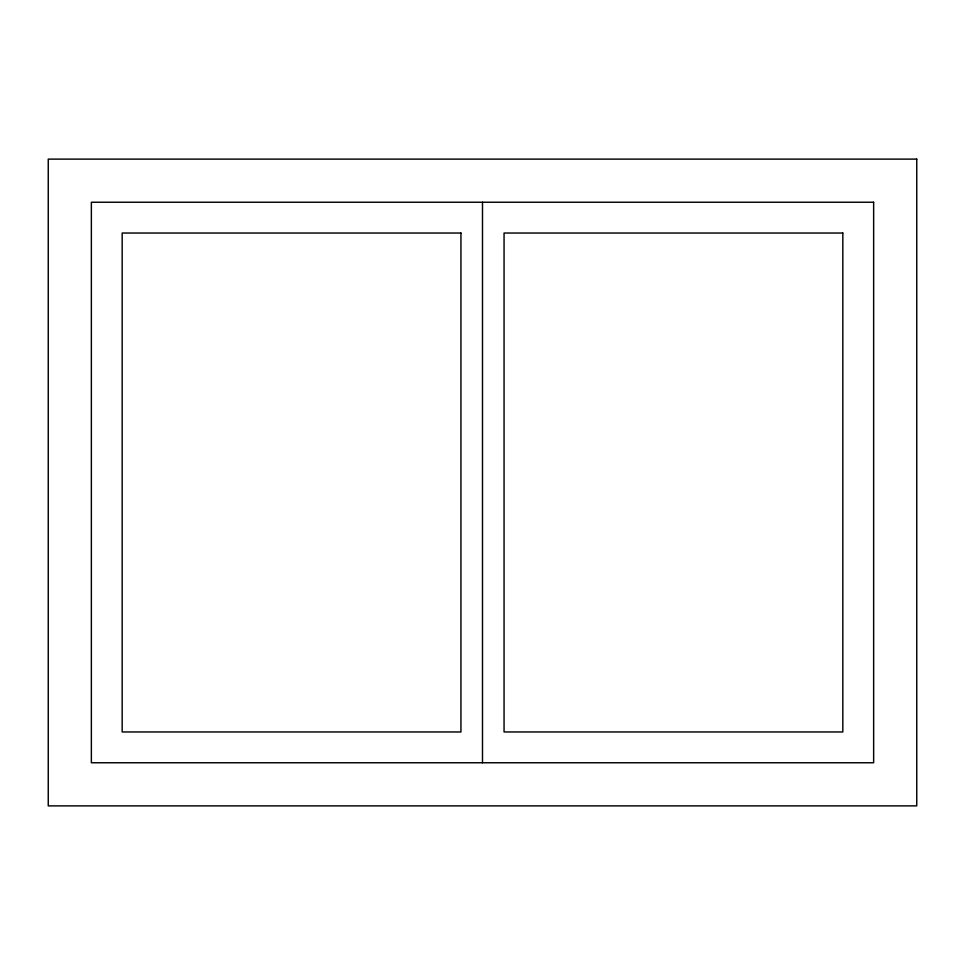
<?xml version="1.0" encoding="UTF-8"?>
<svg xmlns="http://www.w3.org/2000/svg" width="965" height="965" viewBox="0 0 965 965"><rect width="100%" height="100%" fill="white"/><g stroke="black" fill="none" stroke-linecap="round" stroke-linejoin="round"><path stroke-width="1.45" d="M482.5 202.24L482.5 762.76M916.75 159.116L48.25 159.116L48.25 805.884L916.75 805.884L916.75 159.116M873.639 202.24L91.361 202.24L91.361 762.76L873.639 762.76L873.639 202.24M460.944 233.035L122.169 233.035L122.169 731.965L460.944 731.965L460.944 233.035M842.831 233.035L504.056 233.035L504.056 731.965L842.831 731.965L842.831 233.035"/></g></svg>
